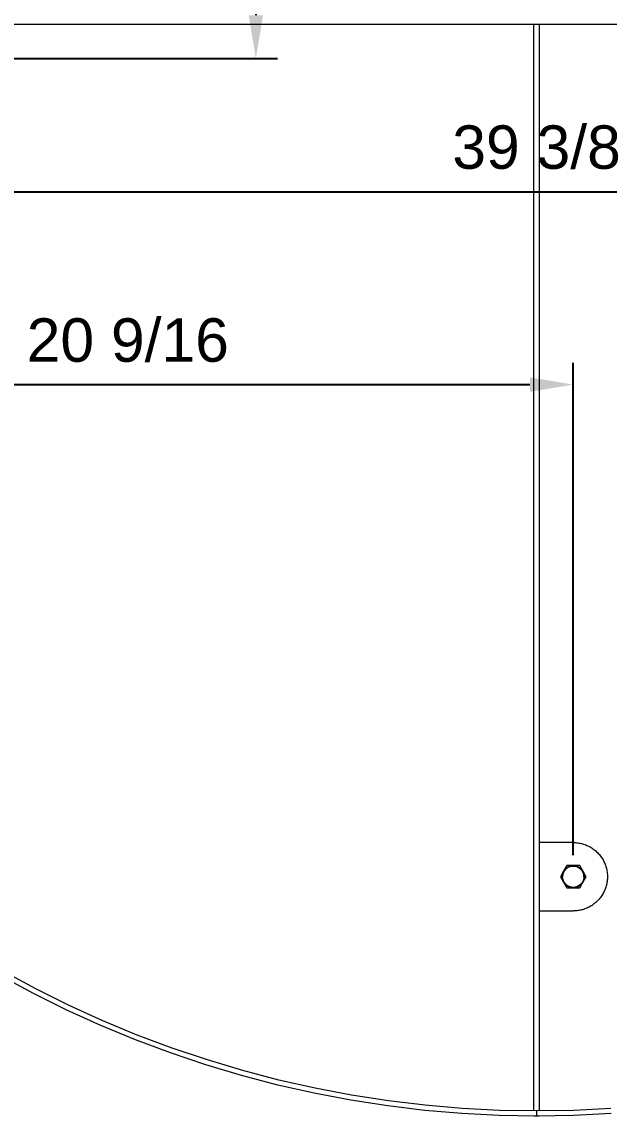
# Model space of a CAD drawing. Header units: inches. Extents: x 6 to 196, y 6 to 118.
# Drawn here: x 89.6 to 103.13, y 10.14 to 35.34 of the extents above; entities that cross this region are included whole.
import ezdxf

# ---------------------------------------------------------------- set-up
doc = ezdxf.new("R2010")
doc.units = ezdxf.units.IN
doc.header["$PDSIZE"] = -1
doc.layers.add('ZANO_R', color=7, linetype='Continuous', lineweight=0)
doc.layers.add('ZANO_W', color=1, linetype='Continuous', lineweight=0)
doc.styles.get("Standard").update_dxf_attribs({"font": 'ARIALUNI.TTF'})
doc.dimstyles.new('amerykanie', dxfattribs={"dimtxt": 50, "dimasz": 50, "dimexe": 0.5, "dimexo": 0.5, "dimgap": 1, "dimtad": 1, "dimdec": 0, "dimzin": 0, "dimlunit": 5, "dimtxsty": 'Standard', "dimcen": 0.09, "dimclrd": 1, "dimclre": 1, "dimclrt": 1, "dimazin": 0, "dimtfac": 1, "dimtdec": 0, "dimtmove": 0, "dimatfit": 3, "dimfxl": 1, "dimtzin": 0, "dimarcsym": 1})

# ---------------------------------------------------------------- blocks, each defined once
blk = doc.blocks.new('*D348')
at = {"layer": 'Defpoints', "color": 0}
for p in [(81.774, 34.493), (102.305, 26.987), (102.305, 15.654)]:
    blk.add_point(p, dxfattribs=at)
at = {"layer": 'ZANO_W', "color": 1, "lineweight": -2}
for p, q in [((81.774, 33.993), (81.774, 26.487)), ((102.305, 16.154), (102.305, 27.487)), ((82.774, 26.987), (101.305, 26.987))]:
    blk.add_line(p, q, dxfattribs=at)
at = {"layer": 'ZANO_W', "color": 1}
for points in [[(82.774, 27.153), (82.774, 26.82), (81.774, 26.987)], [(101.305, 26.82), (101.305, 27.153), (102.305, 26.987)]]:
    blk.add_solid(points, dxfattribs=at)
at = {"layer": 'ZANO_W', "color": 1, "insert": (92.039, 28.006), "char_height": 1, "attachment_point": 5}
blk.add_mtext('20 9/16', dxfattribs=at)
blk = doc.blocks.new('*D349')
at = {"layer": 'Defpoints', "color": 0}
for p in [(121.144, 36.186), (81.774, 34.493), (121.144, 31.429)]:
    blk.add_point(p, dxfattribs=at)
at = {"layer": 'ZANO_W', "color": 1, "lineweight": -2}
for p, q in [((121.144, 35.686), (121.144, 30.929)), ((81.774, 33.993), (81.774, 30.929)), ((82.774, 31.429), (120.144, 31.429))]:
    blk.add_line(p, q, dxfattribs=at)
at = {"layer": 'ZANO_W', "color": 1}
for points in [[(82.774, 31.596), (82.774, 31.263), (81.774, 31.429)], [(120.144, 31.263), (120.144, 31.596), (121.144, 31.429)]]:
    blk.add_solid(points, dxfattribs=at)
at = {"layer": 'ZANO_W', "color": 1, "insert": (101.459, 32.449), "char_height": 1, "attachment_point": 5}
blk.add_mtext('39 3/8', dxfattribs=at)
blk = doc.blocks.new('*D350')
at = {"layer": 'Defpoints', "color": 0}
for p in [(100.612, 55.024), (81.774, 34.493), (94.99, 34.493)]:
    blk.add_point(p, dxfattribs=at)
at = {"layer": 'ZANO_W', "color": 1, "lineweight": -2}
for p, q in [((100.112, 55.024), (94.49, 55.024)), ((94.99, 54.024), (94.99, 35.493)), ((82.274, 34.493), (95.49, 34.493))]:
    blk.add_line(p, q, dxfattribs=at)
at = {"layer": 'ZANO_W', "color": 1}
for points in [[(95.157, 54.024), (94.824, 54.024), (94.99, 55.024)], [(94.824, 35.493), (95.157, 35.493), (94.99, 34.493)]]:
    blk.add_solid(points, dxfattribs=at)
at = {"layer": 'ZANO_W', "color": 1, "insert": (93.971, 44.758), "char_height": 1, "attachment_point": 5, "rotation": 90}
blk.add_mtext('20 9/16', dxfattribs=at)

msp = doc.modelspace()

# ---------------------------------------------------------------- linework, layer by layer
at = {"layer": 'ZANO_R'}
for p, q in [((126.53748, 35.28001), (76.37984, 35.28001)), ((101.39961, 10.26025), (101.39961, 35.28001)), ((101.51772, 35.28001), (101.51772, 10.26025)), ((102.30512, 16.44132), (101.51772, 16.44132)), ((102.30512, 16.44132), (102.33201, 16.44086)), ((102.33201, 16.44086), (102.35886, 16.43948)), ((102.35886, 16.43948), (102.38565, 16.43719)), ((102.38565, 16.43719), (102.41234, 16.43398)), ((102.41234, 16.43398), (102.43891, 16.42987)), ((102.43891, 16.42987), (102.46533, 16.42485)), ((102.46533, 16.42485), (102.49155, 16.41893)), ((102.49155, 16.41893), (102.51756, 16.41212)), ((102.51756, 16.41212), (102.54333, 16.40442)), ((102.54333, 16.40442), (102.56881, 16.39585)), ((102.56881, 16.39585), (102.59399, 16.38642)), ((102.59399, 16.38642), (102.61883, 16.37613)), ((102.61883, 16.37613), (102.6433, 16.365)), ((102.6433, 16.365), (102.66738, 16.35304)), ((102.66738, 16.35304), (102.69104, 16.34026)), ((102.69104, 16.34026), (102.71425, 16.32669)), ((102.71425, 16.32669), (102.73698, 16.31233)), ((102.73698, 16.31233), (102.75921, 16.2972)), ((102.75921, 16.2972), (102.7809, 16.28132)), ((102.7809, 16.28132), (102.80205, 16.26471)), ((102.80205, 16.26471), (102.82261, 16.24739)), ((102.82261, 16.24739), (102.84257, 16.22938)), ((102.84257, 16.22938), (102.8619, 16.21069)), ((102.8619, 16.21069), (102.88059, 16.19136)), ((102.88059, 16.19136), (102.8986, 16.1714)), ((102.8986, 16.1714), (102.91592, 16.15083)), ((102.91592, 16.15083), (102.93253, 16.12969)), ((102.93253, 16.12969), (102.94841, 16.10799)), ((102.15738, 15.90982), (102.0835, 15.78187)), ((102.30512, 15.90982), (102.15738, 15.90982)), ((102.17345, 15.87334), (102.18093, 15.87766)), ((102.18093, 15.87766), (102.18856, 15.88173)), ((102.18856, 15.88173), (102.19632, 15.88554)), ((102.19944, 15.87613), (102.19192, 15.87239)), ((102.19632, 15.88554), (102.20421, 15.88908)), ((102.20709, 15.87961), (102.19944, 15.87613)), ((102.20421, 15.88908), (102.21221, 15.89235)), ((102.21485, 15.88282), (102.20709, 15.87961)), ((102.21221, 15.89235), (102.22031, 15.89536)), ((102.22272, 15.88577), (102.21485, 15.88282)), ((102.22031, 15.89536), (102.22852, 15.89808)), ((102.23069, 15.88845), (102.22272, 15.88577)), ((102.22852, 15.89808), (102.23681, 15.90053)), ((102.23874, 15.89085), (102.23069, 15.88845)), ((102.23681, 15.90053), (102.24517, 15.9027)), ((102.24687, 15.89298), (102.23874, 15.89085)), ((102.24517, 15.9027), (102.25361, 15.90458)), ((102.25506, 15.89483), (102.24687, 15.89298)), ((102.25361, 15.90458), (102.26211, 15.90618)), ((102.26332, 15.8964), (102.25506, 15.89483)), ((102.26211, 15.90618), (102.27065, 15.90749)), ((102.27162, 15.89768), (102.26332, 15.8964)), ((102.27065, 15.90749), (102.27923, 15.90851)), ((102.27996, 15.89869), (102.27162, 15.89768)), ((102.27923, 15.90851), (102.28785, 15.90924)), ((102.28833, 15.8994), (102.27996, 15.89869)), ((102.28785, 15.90924), (102.29648, 15.90967)), ((102.29672, 15.89983), (102.28833, 15.8994)), ((102.29648, 15.90967), (102.30512, 15.90982)), ((102.30512, 15.89998), (102.29672, 15.89983)), ((102.45287, 15.90982), (102.30512, 15.90982)), ((102.30512, 15.90982), (102.31377, 15.90967)), ((102.31353, 15.89983), (102.30512, 15.89998)), ((102.32192, 15.8994), (102.31353, 15.89983)), ((102.31377, 15.90967), (102.3224, 15.90924)), ((102.33029, 15.89869), (102.32192, 15.8994)), ((102.3224, 15.90924), (102.33101, 15.90851)), ((102.33863, 15.89768), (102.33029, 15.89869)), ((102.33101, 15.90851), (102.3396, 15.90749)), ((102.34693, 15.8964), (102.33863, 15.89768)), ((102.3396, 15.90749), (102.34814, 15.90618)), ((102.35519, 15.89483), (102.34693, 15.8964)), ((102.34814, 15.90618), (102.35664, 15.90458)), ((102.36338, 15.89298), (102.35519, 15.89483)), ((102.35664, 15.90458), (102.36508, 15.9027)), ((102.37151, 15.89085), (102.36338, 15.89298)), ((102.36508, 15.9027), (102.37344, 15.90053)), ((102.37956, 15.88845), (102.37151, 15.89085)), ((102.37344, 15.90053), (102.38173, 15.89808)), ((102.38753, 15.88577), (102.37956, 15.88845)), ((102.38173, 15.89808), (102.38994, 15.89536)), ((102.39539, 15.88282), (102.38753, 15.88577)), ((102.38994, 15.89536), (102.39804, 15.89235)), ((102.40316, 15.87961), (102.39539, 15.88282)), ((102.39804, 15.89235), (102.40604, 15.88908)), ((102.41081, 15.87613), (102.40316, 15.87961)), ((102.40604, 15.88908), (102.41393, 15.88554)), ((102.41833, 15.87239), (102.41081, 15.87613)), ((102.41393, 15.88554), (102.42169, 15.88173)), ((102.42169, 15.88173), (102.42932, 15.87766)), ((102.42932, 15.87766), (102.4368, 15.87334)), ((102.52675, 15.78187), (102.45287, 15.90982)), ((102.94841, 16.10799), (102.96354, 16.08577)), ((102.96354, 16.08577), (102.9779, 16.06304)), ((102.9779, 16.06304), (102.99148, 16.03983)), ((102.99148, 16.03983), (103.00425, 16.01617)), ((103.00425, 16.01617), (103.01621, 15.99209)), ((103.01621, 15.99209), (103.02734, 15.96762)), ((103.02734, 15.96762), (103.03763, 15.94278)), ((103.03763, 15.94278), (103.04707, 15.9176)), ((103.04707, 15.9176), (103.05564, 15.89211)), ((103.05564, 15.89211), (103.06333, 15.86635)), ((102.0835, 15.78187), (102.00963, 15.65391)), ((102.00963, 15.65391), (102.0835, 15.52596)), ((102.04925, 15.65823), (102.04955, 15.66687)), ((102.04925, 15.64959), (102.04925, 15.65823)), ((102.04955, 15.64095), (102.04925, 15.64959)), ((102.04955, 15.66687), (102.05013, 15.6755)), ((102.05013, 15.63233), (102.04955, 15.64095)), ((102.05013, 15.6755), (102.051, 15.6841)), ((102.051, 15.62373), (102.05013, 15.63233)), ((102.051, 15.6841), (102.05217, 15.69266)), ((102.05217, 15.61516), (102.051, 15.62373)), ((102.05217, 15.69266), (102.05362, 15.70118)), ((102.05362, 15.70118), (102.05536, 15.70965)), ((102.05536, 15.70965), (102.05739, 15.71806)), ((102.05739, 15.71806), (102.05969, 15.72639)), ((102.0592, 15.66231), (102.05906, 15.65391)), ((102.0592, 15.64551), (102.05906, 15.65391)), ((102.05963, 15.6707), (102.0592, 15.66231)), ((102.05963, 15.63712), (102.0592, 15.64551)), ((102.06035, 15.67908), (102.05963, 15.6707)), ((102.06035, 15.62875), (102.05963, 15.63712)), ((102.05969, 15.72639), (102.06228, 15.73463)), ((102.06135, 15.68742), (102.06035, 15.67908)), ((102.06135, 15.62041), (102.06035, 15.62875)), ((102.06264, 15.69572), (102.06135, 15.68742)), ((102.06228, 15.73463), (102.06515, 15.74279)), ((102.06421, 15.70398), (102.06264, 15.69572)), ((102.06606, 15.71217), (102.06421, 15.70398)), ((102.06515, 15.74279), (102.06829, 15.75084)), ((102.06818, 15.7203), (102.06606, 15.71217)), ((102.07059, 15.72835), (102.06818, 15.7203)), ((102.06829, 15.75084), (102.07169, 15.75879)), ((102.07327, 15.73631), (102.07059, 15.72835)), ((102.07169, 15.75879), (102.07537, 15.76661)), ((102.07622, 15.74418), (102.07327, 15.73631)), ((102.07537, 15.76661), (102.07931, 15.77431)), ((102.07943, 15.75194), (102.07622, 15.74418)), ((102.07931, 15.77431), (102.0835, 15.78187)), ((102.08291, 15.75959), (102.07943, 15.75194)), ((102.08665, 15.76712), (102.08291, 15.75959)), ((102.0835, 15.78187), (102.08795, 15.78928)), ((102.09064, 15.77451), (102.08665, 15.76712)), ((102.08795, 15.78928), (102.09265, 15.79654)), ((102.09488, 15.78176), (102.09064, 15.77451)), ((102.09265, 15.79654), (102.09758, 15.80363)), ((102.09937, 15.78887), (102.09488, 15.78176)), ((102.09758, 15.80363), (102.10276, 15.81055)), ((102.1041, 15.79581), (102.09937, 15.78887)), ((102.10276, 15.81055), (102.10817, 15.8173)), ((102.10906, 15.80259), (102.1041, 15.79581)), ((102.10817, 15.8173), (102.1138, 15.82386)), ((102.11425, 15.8092), (102.10906, 15.80259)), ((102.1138, 15.82386), (102.11965, 15.83022)), ((102.11966, 15.81563), (102.11425, 15.8092)), ((102.11965, 15.83022), (102.12571, 15.83639)), ((102.12529, 15.82186), (102.11966, 15.81563)), ((102.13113, 15.82791), (102.12529, 15.82186)), ((102.12571, 15.83639), (102.13197, 15.84234)), ((102.13717, 15.83374), (102.13113, 15.82791)), ((102.13197, 15.84234), (102.13843, 15.84808)), ((102.14341, 15.83937), (102.13717, 15.83374)), ((102.13843, 15.84808), (102.14509, 15.8536)), ((102.14984, 15.84479), (102.14341, 15.83937)), ((102.14509, 15.8536), (102.15192, 15.85889)), ((102.15644, 15.84998), (102.14984, 15.84479)), ((102.15192, 15.85889), (102.15893, 15.86395)), ((102.16322, 15.85494), (102.15644, 15.84998)), ((102.15893, 15.86395), (102.16611, 15.86877)), ((102.17017, 15.85967), (102.16322, 15.85494)), ((102.16611, 15.86877), (102.17345, 15.87334)), ((102.17727, 15.86415), (102.17017, 15.85967)), ((102.18453, 15.8684), (102.17727, 15.86415)), ((102.19192, 15.87239), (102.18453, 15.8684)), ((102.42572, 15.8684), (102.41833, 15.87239)), ((102.43298, 15.86415), (102.42572, 15.8684)), ((102.44008, 15.85967), (102.43298, 15.86415)), ((102.4368, 15.87334), (102.44414, 15.86877)), ((102.44703, 15.85494), (102.44008, 15.85967)), ((102.44414, 15.86877), (102.45132, 15.86395)), ((102.45381, 15.84998), (102.44703, 15.85494)), ((102.45132, 15.86395), (102.45833, 15.85889)), ((102.46041, 15.84479), (102.45381, 15.84998)), ((102.45833, 15.85889), (102.46516, 15.8536)), ((102.46684, 15.83937), (102.46041, 15.84479)), ((102.46516, 15.8536), (102.47182, 15.84808)), ((102.47308, 15.83374), (102.46684, 15.83937)), ((102.47182, 15.84808), (102.47828, 15.84234)), ((102.47912, 15.82791), (102.47308, 15.83374)), ((102.47828, 15.84234), (102.48454, 15.83639)), ((102.48496, 15.82186), (102.47912, 15.82791)), ((102.48454, 15.83639), (102.4906, 15.83022)), ((102.49059, 15.81563), (102.48496, 15.82186)), ((102.496, 15.8092), (102.49059, 15.81563)), ((102.4906, 15.83022), (102.49645, 15.82386)), ((102.50119, 15.80259), (102.496, 15.8092)), ((102.49645, 15.82386), (102.50208, 15.8173)), ((102.50615, 15.79581), (102.50119, 15.80259)), ((102.50208, 15.8173), (102.50749, 15.81055)), ((102.51088, 15.78887), (102.50615, 15.79581)), ((102.50749, 15.81055), (102.51266, 15.80363)), ((102.51537, 15.78176), (102.51088, 15.78887)), ((102.51266, 15.80363), (102.5176, 15.79654)), ((102.51961, 15.77451), (102.51537, 15.78176)), ((102.5176, 15.79654), (102.5223, 15.78928)), ((102.5236, 15.76712), (102.51961, 15.77451)), ((102.5223, 15.78928), (102.52675, 15.78187)), ((102.52734, 15.75959), (102.5236, 15.76712)), ((102.60062, 15.65391), (102.52675, 15.78187)), ((102.52675, 15.78187), (102.53094, 15.77431)), ((102.52675, 15.52596), (102.60062, 15.65391)), ((102.53082, 15.75194), (102.52734, 15.75959)), ((102.53403, 15.74418), (102.53082, 15.75194)), ((102.53094, 15.77431), (102.53488, 15.76661)), ((102.53698, 15.73631), (102.53403, 15.74418)), ((102.53488, 15.76661), (102.53855, 15.75879)), ((102.53966, 15.72835), (102.53698, 15.73631)), ((102.53855, 15.75879), (102.54196, 15.75084)), ((102.54206, 15.7203), (102.53966, 15.72835)), ((102.54196, 15.75084), (102.5451, 15.74279)), ((102.54419, 15.71217), (102.54206, 15.7203)), ((102.54604, 15.70398), (102.54419, 15.71217)), ((102.5451, 15.74279), (102.54797, 15.73463)), ((102.54761, 15.69572), (102.54604, 15.70398)), ((102.5489, 15.68742), (102.54761, 15.69572)), ((102.54797, 15.73463), (102.55055, 15.72639)), ((102.5499, 15.67908), (102.5489, 15.68742)), ((102.5499, 15.62875), (102.5489, 15.62041)), ((102.55062, 15.6707), (102.5499, 15.67908)), ((102.55062, 15.63712), (102.5499, 15.62875)), ((102.55055, 15.72639), (102.55286, 15.71806)), ((102.55105, 15.66231), (102.55062, 15.6707)), ((102.55105, 15.64551), (102.55062, 15.63712)), ((102.55119, 15.65391), (102.55105, 15.66231)), ((102.55119, 15.65391), (102.55105, 15.64551)), ((102.55286, 15.71806), (102.55489, 15.70965)), ((102.55489, 15.70965), (102.55663, 15.70118)), ((102.55663, 15.70118), (102.55808, 15.69266)), ((102.55808, 15.69266), (102.55925, 15.6841)), ((102.55925, 15.62373), (102.55808, 15.61516)), ((102.55925, 15.6841), (102.56012, 15.6755)), ((102.56012, 15.63233), (102.55925, 15.62373)), ((102.56012, 15.6755), (102.5607, 15.66687)), ((102.5607, 15.64095), (102.56012, 15.63233)), ((102.5607, 15.66687), (102.561, 15.65823)), ((102.561, 15.64959), (102.5607, 15.64095)), ((102.561, 15.65823), (102.561, 15.64959)), ((103.06333, 15.86635), (103.07014, 15.84034)), ((103.07014, 15.84034), (103.07606, 15.81411)), ((103.07606, 15.81411), (103.08108, 15.7877)), ((103.08108, 15.7877), (103.0852, 15.76113)), ((103.0852, 15.76113), (103.0884, 15.73444)), ((103.0884, 15.73444), (103.0907, 15.70765)), ((103.0907, 15.70765), (103.09207, 15.6808)), ((103.09207, 15.62703), (103.0907, 15.60018)), ((103.09207, 15.6808), (103.09253, 15.65391)), ((103.09253, 15.65391), (103.09207, 15.62703)), ((102.05362, 15.60664), (102.05217, 15.61516)), ((102.05536, 15.59817), (102.05362, 15.60664)), ((102.05739, 15.58977), (102.05536, 15.59817)), ((102.05969, 15.58144), (102.05739, 15.58977)), ((102.06228, 15.57319), (102.05969, 15.58144)), ((102.06264, 15.6121), (102.06135, 15.62041)), ((102.06515, 15.56503), (102.06228, 15.57319)), ((102.06421, 15.60385), (102.06264, 15.6121)), ((102.06606, 15.59565), (102.06421, 15.60385)), ((102.06829, 15.55698), (102.06515, 15.56503)), ((102.06818, 15.58752), (102.06606, 15.59565)), ((102.07059, 15.57947), (102.06818, 15.58752)), ((102.07169, 15.54904), (102.06829, 15.55698)), ((102.07327, 15.57151), (102.07059, 15.57947)), ((102.07537, 15.54121), (102.07169, 15.54904)), ((102.07622, 15.56364), (102.07327, 15.57151)), ((102.07931, 15.53352), (102.07537, 15.54121)), ((102.07943, 15.55588), (102.07622, 15.56364)), ((102.0835, 15.52596), (102.07931, 15.53352)), ((102.08291, 15.54823), (102.07943, 15.55588)), ((102.08665, 15.54071), (102.08291, 15.54823)), ((102.0835, 15.52596), (102.15738, 15.39801)), ((102.08795, 15.51855), (102.0835, 15.52596)), ((102.09064, 15.53331), (102.08665, 15.54071)), ((102.09265, 15.51129), (102.08795, 15.51855)), ((102.09488, 15.52606), (102.09064, 15.53331)), ((102.09758, 15.50419), (102.09265, 15.51129)), ((102.09937, 15.51896), (102.09488, 15.52606)), ((102.10276, 15.49727), (102.09758, 15.50419)), ((102.1041, 15.51201), (102.09937, 15.51896)), ((102.10817, 15.49052), (102.10276, 15.49727)), ((102.10906, 15.50523), (102.1041, 15.51201)), ((102.1138, 15.48397), (102.10817, 15.49052)), ((102.11425, 15.49862), (102.10906, 15.50523)), ((102.11965, 15.4776), (102.1138, 15.48397)), ((102.11966, 15.4922), (102.11425, 15.49862)), ((102.12571, 15.47144), (102.11965, 15.4776)), ((102.12529, 15.48596), (102.11966, 15.4922)), ((102.13113, 15.47992), (102.12529, 15.48596)), ((102.13197, 15.46548), (102.12571, 15.47144)), ((102.13717, 15.47408), (102.13113, 15.47992)), ((102.13843, 15.45974), (102.13197, 15.46548)), ((102.14341, 15.46845), (102.13717, 15.47408)), ((102.14509, 15.45422), (102.13843, 15.45974)), ((102.14984, 15.46304), (102.14341, 15.46845)), ((102.15192, 15.44893), (102.14509, 15.45422)), ((102.15644, 15.45785), (102.14984, 15.46304)), ((102.15893, 15.44387), (102.15192, 15.44893)), ((102.16322, 15.45288), (102.15644, 15.45785)), ((102.15738, 15.39801), (102.30512, 15.39801)), ((102.16611, 15.43906), (102.15893, 15.44387)), ((102.17017, 15.44816), (102.16322, 15.45288)), ((102.17345, 15.43448), (102.16611, 15.43906)), ((102.17727, 15.44367), (102.17017, 15.44816)), ((102.18093, 15.43016), (102.17345, 15.43448)), ((102.18453, 15.43943), (102.17727, 15.44367)), ((102.18856, 15.42609), (102.18093, 15.43016)), ((102.19192, 15.43544), (102.18453, 15.43943)), ((102.19632, 15.42229), (102.18856, 15.42609)), ((102.19944, 15.4317), (102.19192, 15.43544)), ((102.20421, 15.41874), (102.19632, 15.42229)), ((102.20709, 15.42822), (102.19944, 15.4317)), ((102.21221, 15.41547), (102.20421, 15.41874)), ((102.21485, 15.425), (102.20709, 15.42822)), ((102.22031, 15.41247), (102.21221, 15.41547)), ((102.22272, 15.42206), (102.21485, 15.425)), ((102.22852, 15.40974), (102.22031, 15.41247)), ((102.23069, 15.41938), (102.22272, 15.42206)), ((102.23681, 15.40729), (102.22852, 15.40974)), ((102.23874, 15.41697), (102.23069, 15.41938)), ((102.24517, 15.40513), (102.23681, 15.40729)), ((102.24687, 15.41484), (102.23874, 15.41697)), ((102.25361, 15.40324), (102.24517, 15.40513)), ((102.25506, 15.41299), (102.24687, 15.41484)), ((102.26211, 15.40165), (102.25361, 15.40324)), ((102.26332, 15.41143), (102.25506, 15.41299)), ((102.27065, 15.40034), (102.26211, 15.40165)), ((102.27162, 15.41014), (102.26332, 15.41143)), ((102.27923, 15.39932), (102.27065, 15.40034)), ((102.27996, 15.40914), (102.27162, 15.41014)), ((102.28785, 15.39859), (102.27923, 15.39932)), ((102.28833, 15.40842), (102.27996, 15.40914)), ((102.29648, 15.39815), (102.28785, 15.39859)), ((102.29672, 15.40799), (102.28833, 15.40842)), ((102.30512, 15.39801), (102.29648, 15.39815)), ((102.30512, 15.40785), (102.29672, 15.40799)), ((102.31353, 15.40799), (102.30512, 15.40785)), ((102.31377, 15.39815), (102.30512, 15.39801)), ((102.30512, 15.39801), (102.45287, 15.39801)), ((102.32192, 15.40842), (102.31353, 15.40799)), ((102.3224, 15.39859), (102.31377, 15.39815)), ((102.33029, 15.40914), (102.32192, 15.40842)), ((102.33101, 15.39932), (102.3224, 15.39859)), ((102.33863, 15.41014), (102.33029, 15.40914)), ((102.3396, 15.40034), (102.33101, 15.39932)), ((102.34693, 15.41143), (102.33863, 15.41014)), ((102.34814, 15.40165), (102.3396, 15.40034)), ((102.35519, 15.41299), (102.34693, 15.41143)), ((102.35664, 15.40324), (102.34814, 15.40165)), ((102.36338, 15.41484), (102.35519, 15.41299)), ((102.36508, 15.40513), (102.35664, 15.40324)), ((102.37151, 15.41697), (102.36338, 15.41484)), ((102.37344, 15.40729), (102.36508, 15.40513)), ((102.37956, 15.41938), (102.37151, 15.41697)), ((102.38173, 15.40974), (102.37344, 15.40729)), ((102.38753, 15.42206), (102.37956, 15.41938)), ((102.38994, 15.41247), (102.38173, 15.40974)), ((102.39539, 15.425), (102.38753, 15.42206)), ((102.39804, 15.41547), (102.38994, 15.41247)), ((102.40316, 15.42822), (102.39539, 15.425)), ((102.40604, 15.41874), (102.39804, 15.41547)), ((102.41081, 15.4317), (102.40316, 15.42822)), ((102.41393, 15.42229), (102.40604, 15.41874)), ((102.41833, 15.43544), (102.41081, 15.4317)), ((102.42169, 15.42609), (102.41393, 15.42229)), ((102.42572, 15.43943), (102.41833, 15.43544)), ((102.42932, 15.43016), (102.42169, 15.42609)), ((102.43298, 15.44367), (102.42572, 15.43943)), ((102.4368, 15.43448), (102.42932, 15.43016)), ((102.44008, 15.44816), (102.43298, 15.44367)), ((102.44414, 15.43906), (102.4368, 15.43448)), ((102.44703, 15.45288), (102.44008, 15.44816)), ((102.45132, 15.44387), (102.44414, 15.43906)), ((102.45381, 15.45785), (102.44703, 15.45288)), ((102.45833, 15.44893), (102.45132, 15.44387)), ((102.45287, 15.39801), (102.52675, 15.52596)), ((102.46041, 15.46304), (102.45381, 15.45785)), ((102.46516, 15.45422), (102.45833, 15.44893)), ((102.46684, 15.46845), (102.46041, 15.46304)), ((102.47182, 15.45974), (102.46516, 15.45422)), ((102.47308, 15.47408), (102.46684, 15.46845)), ((102.47828, 15.46548), (102.47182, 15.45974)), ((102.47912, 15.47992), (102.47308, 15.47408)), ((102.48454, 15.47144), (102.47828, 15.46548)), ((102.48496, 15.48596), (102.47912, 15.47992)), ((102.4906, 15.4776), (102.48454, 15.47144)), ((102.49059, 15.4922), (102.48496, 15.48596)), ((102.496, 15.49862), (102.49059, 15.4922)), ((102.49645, 15.48397), (102.4906, 15.4776)), ((102.50119, 15.50523), (102.496, 15.49862)), ((102.50208, 15.49052), (102.49645, 15.48397)), ((102.50615, 15.51201), (102.50119, 15.50523)), ((102.50749, 15.49727), (102.50208, 15.49052)), ((102.51088, 15.51896), (102.50615, 15.51201)), ((102.51266, 15.50419), (102.50749, 15.49727)), ((102.51537, 15.52606), (102.51088, 15.51896)), ((102.5176, 15.51129), (102.51266, 15.50419)), ((102.51961, 15.53331), (102.51537, 15.52606)), ((102.5223, 15.51855), (102.5176, 15.51129)), ((102.5236, 15.54071), (102.51961, 15.53331)), ((102.52675, 15.52596), (102.5223, 15.51855)), ((102.52734, 15.54823), (102.5236, 15.54071)), ((102.53094, 15.53352), (102.52675, 15.52596)), ((102.53082, 15.55588), (102.52734, 15.54823)), ((102.53403, 15.56364), (102.53082, 15.55588)), ((102.53488, 15.54121), (102.53094, 15.53352)), ((102.53698, 15.57151), (102.53403, 15.56364)), ((102.53855, 15.54904), (102.53488, 15.54121)), ((102.53966, 15.57947), (102.53698, 15.57151)), ((102.54196, 15.55698), (102.53855, 15.54904)), ((102.54206, 15.58752), (102.53966, 15.57947)), ((102.5451, 15.56503), (102.54196, 15.55698)), ((102.54419, 15.59565), (102.54206, 15.58752)), ((102.54604, 15.60385), (102.54419, 15.59565)), ((102.54797, 15.57319), (102.5451, 15.56503)), ((102.54761, 15.6121), (102.54604, 15.60385)), ((102.5489, 15.62041), (102.54761, 15.6121)), ((102.55055, 15.58144), (102.54797, 15.57319)), ((102.55286, 15.58977), (102.55055, 15.58144)), ((102.55489, 15.59817), (102.55286, 15.58977)), ((102.55663, 15.60664), (102.55489, 15.59817)), ((102.55808, 15.61516), (102.55663, 15.60664)), ((103.04707, 15.39023), (103.03763, 15.36505)), ((103.05564, 15.41571), (103.04707, 15.39023)), ((103.06333, 15.44147), (103.05564, 15.41571)), ((103.07014, 15.46748), (103.06333, 15.44147)), ((103.07606, 15.49371), (103.07014, 15.46748)), ((103.08108, 15.52012), (103.07606, 15.49371)), ((103.0852, 15.54669), (103.08108, 15.52012)), ((103.0884, 15.57339), (103.0852, 15.54669)), ((103.0907, 15.60018), (103.0884, 15.57339)), ((102.8986, 15.13643), (102.88059, 15.11647)), ((102.91592, 15.15699), (102.8986, 15.13643)), ((102.93253, 15.17813), (102.91592, 15.15699)), ((102.94841, 15.19983), (102.93253, 15.17813)), ((102.96354, 15.22206), (102.94841, 15.19983)), ((102.9779, 15.24479), (102.96354, 15.22206)), ((102.99148, 15.268), (102.9779, 15.24479)), ((103.00425, 15.29165), (102.99148, 15.268)), ((103.01621, 15.31573), (103.00425, 15.29165)), ((103.02734, 15.34021), (103.01621, 15.31573)), ((103.03763, 15.36505), (103.02734, 15.34021)), ((101.51772, 14.86651), (102.30512, 14.86651)), ((102.33201, 14.86697), (102.30512, 14.86651)), ((102.35886, 14.86834), (102.33201, 14.86697)), ((102.38565, 14.87063), (102.35886, 14.86834)), ((102.41234, 14.87384), (102.38565, 14.87063)), ((102.43891, 14.87796), (102.41234, 14.87384)), ((102.46533, 14.88298), (102.43891, 14.87796)), ((102.49155, 14.88889), (102.46533, 14.88298)), ((102.51756, 14.89571), (102.49155, 14.88889)), ((102.54333, 14.9034), (102.51756, 14.89571)), ((102.56881, 14.91197), (102.54333, 14.9034)), ((102.59399, 14.92141), (102.56881, 14.91197)), ((102.61883, 14.93169), (102.59399, 14.92141)), ((102.6433, 14.94283), (102.61883, 14.93169)), ((102.66738, 14.95479), (102.6433, 14.94283)), ((102.69104, 14.96756), (102.66738, 14.95479)), ((102.71425, 14.98114), (102.69104, 14.96756)), ((102.73698, 14.9955), (102.71425, 14.98114)), ((102.75921, 15.01063), (102.73698, 14.9955)), ((102.7809, 15.0265), (102.75921, 15.01063)), ((102.80205, 15.04311), (102.7809, 15.0265)), ((102.82261, 15.06043), (102.80205, 15.04311)), ((102.84257, 15.07845), (102.82261, 15.06043)), ((102.8619, 15.09713), (102.84257, 15.07845)), ((102.88059, 15.11647), (102.8619, 15.09713)), ((89.8664, 12.96702), (89.10936, 13.37584)), ((89.92074, 13.07189), (89.16724, 13.47879)), ((90.63697, 12.58429), (89.8664, 12.96702)), ((90.6877, 12.69096), (89.92074, 13.07189)), ((91.46721, 12.33643), (90.6877, 12.69096)), ((91.42015, 12.2281), (90.63697, 12.58429)), ((92.21504, 11.89884), (91.42015, 12.2281)), ((92.25837, 12.00872), (91.46721, 12.33643)), ((93.0207, 11.59692), (92.21504, 11.89884)), ((93.06025, 11.70821), (92.25837, 12.00872)), ((93.8362, 11.32268), (93.0207, 11.59692)), ((93.87193, 11.43526), (93.06025, 11.70821)), ((94.69246, 11.19017), (93.87193, 11.43526)), ((94.66059, 11.07644), (93.8362, 11.32268)), ((95.52087, 10.97325), (94.69246, 11.19017)), ((95.49291, 10.85849), (94.66059, 11.07644)), ((96.33218, 10.66909), (95.49291, 10.85849)), ((96.35621, 10.78473), (95.52087, 10.97325)), ((97.17743, 10.50845), (96.33218, 10.66909)), ((97.1975, 10.62484), (96.35621, 10.78473)), ((98.04375, 10.49377), (97.1975, 10.62484)), ((98.02767, 10.37675), (97.17743, 10.50845)), ((98.88191, 10.27417), (98.02767, 10.37675)), ((98.89399, 10.39166), (98.04375, 10.49377)), ((99.74722, 10.31864), (98.89399, 10.39166)), ((99.73916, 10.20081), (98.88191, 10.27417)), ((100.59841, 10.15676), (99.73916, 10.20081)), ((100.60244, 10.2748), (99.74722, 10.31864)), ((101.45866, 10.14207), (100.59841, 10.15676)), ((101.45866, 10.26018), (100.60244, 10.2748)), ((101.39961, 10.14207), (101.39961, 10.14214)), ((101.51772, 10.14207), (101.39961, 10.14207)), ((102.31488, 10.2748), (101.45866, 10.26018)), ((101.45866, 10.26018), (101.45866, 10.14207)), ((102.31892, 10.15676), (101.45866, 10.14207)), ((101.51772, 10.14214), (101.51772, 10.14207)), ((103.17011, 10.31864), (102.31488, 10.2748)), ((103.17817, 10.20081), (102.31892, 10.15676))]:
    msp.add_line(p, q, dxfattribs=at)
msp.add_circle((102.30513, 15.65389), 0.24604, dxfattribs=at)

# ---------------------------------------------------------------- dimensions: what is measured, and where the dimension line sits
at = {"layer": 'ZANO_W'}
dim = msp.add_linear_dim(base=(94.9903, 34.49258), p1=(100.6122, 55.0242), p2=(81.77352, 34.49258), angle=90, dimstyle='amerykanie', override={"dimtxt": 1, "dimasz": 1, "dimgap": 0.5, "dimdec": 4, "dimaunit": 1, "dimadec": 1, "dimtdec": 4, "dimtmove": 1, "dimfrac": 2}, dxfattribs=at)
dim.commit()
dim.dimension.update_dxf_attribs({"geometry": '*D350', "text_midpoint": (93.9712, 44.75839)})
for base, p2, picture, middle in [((121.1438, 31.42946), (121.1438, 36.18555), '*D349', (101.45866, 32.44855)), ((102.30513, 26.98671), (102.30513, 15.65389), '*D348', (92.03932, 28.00581))]:
    dim = msp.add_linear_dim(base=base, p1=(81.77352, 34.49258), p2=p2, dimstyle='amerykanie', override={"dimtxt": 1, "dimasz": 1, "dimgap": 0.5, "dimdec": 4, "dimaunit": 1, "dimadec": 1, "dimtdec": 4, "dimtmove": 1, "dimfrac": 2}, dxfattribs=at)
    dim.commit()
    dim.dimension.update_dxf_attribs({"geometry": picture, "text_midpoint": middle})

doc.saveas('drawing.dxf')
